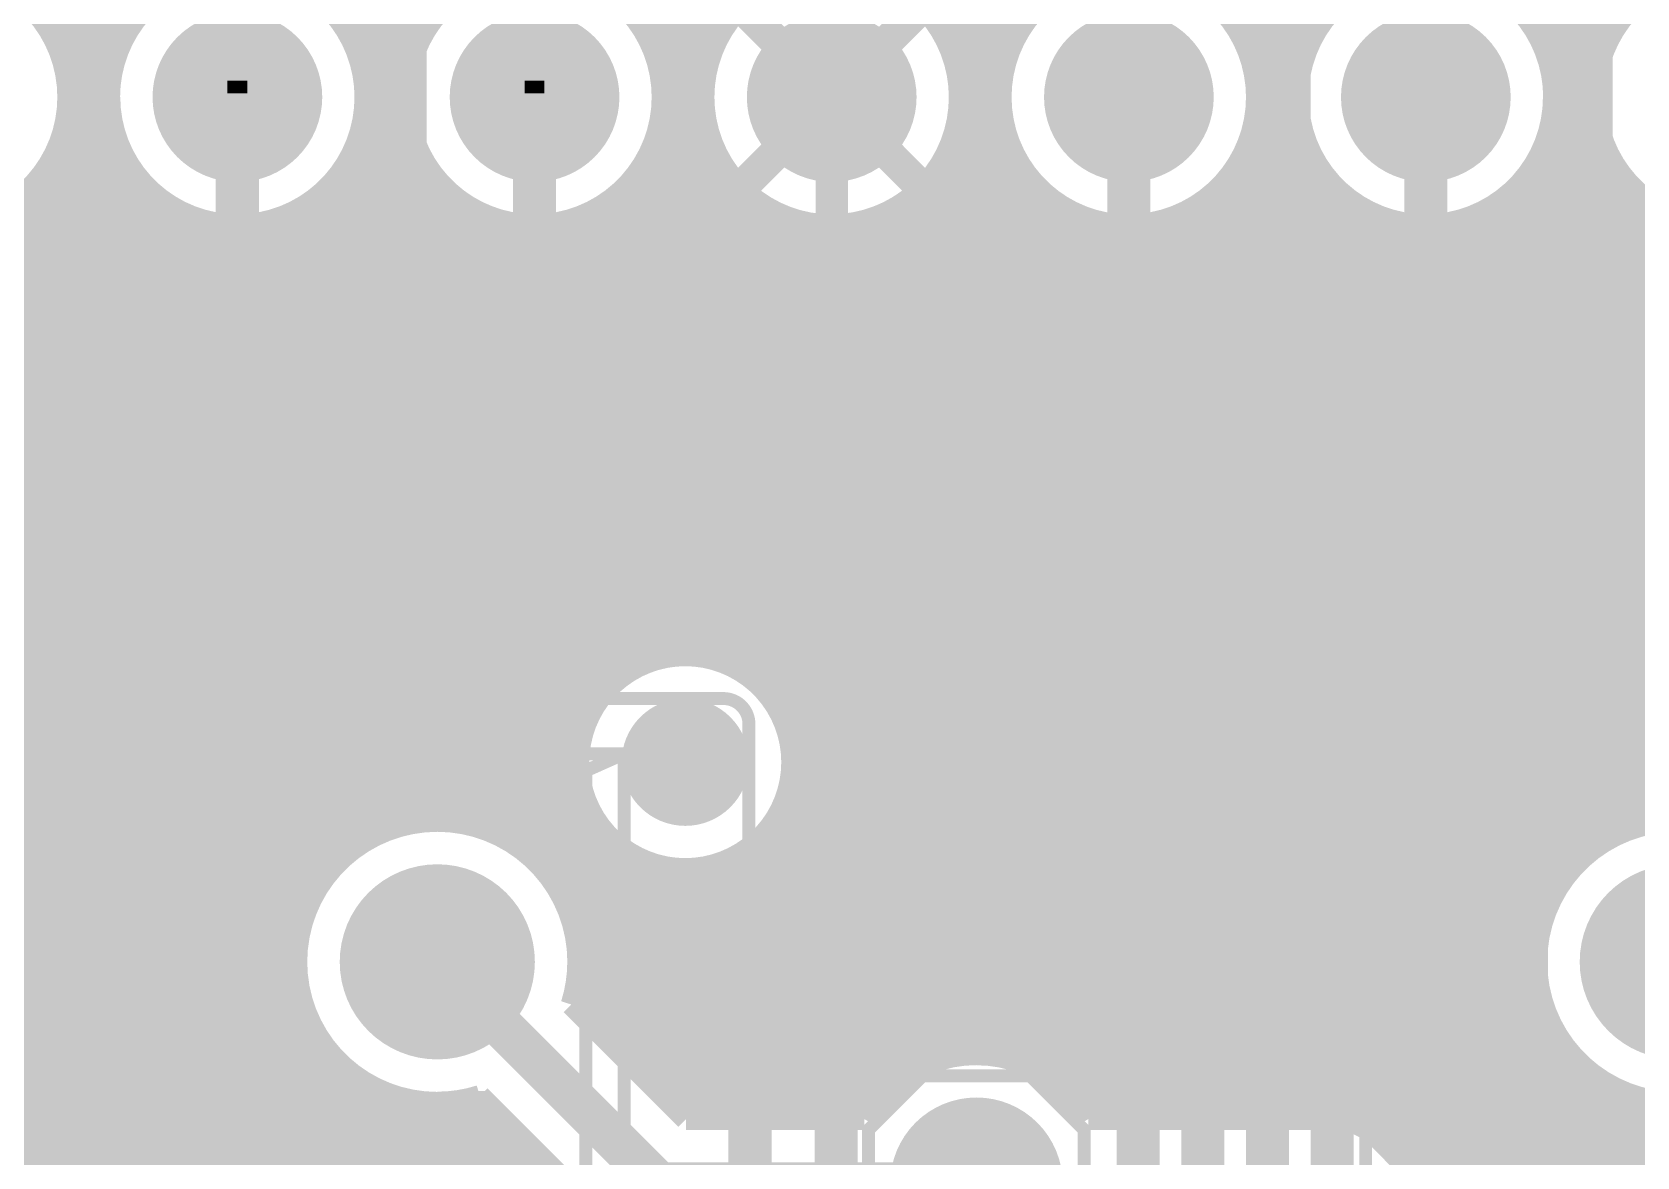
# Model space of a CAD drawing. Extents: x -5 to 100, y -56 to 115.
# Drawn here: x 9.83 to 28.73, y 89.22 to 102.46 of the extents above; entities that cross this region are included whole.
import ezdxf

# ---------------------------------------------------------------- set-up
doc = ezdxf.new("R2010")
doc.units = 0
doc.header["$MEASUREMENT"] = 0
doc.layers.get('0').update_dxf_attribs({"linetype": 'CONTINUOUS'})
for name, color, linetype in [('22-314-0_BOT', 7, 'CONTINUOUS'), ('22-314-0_DRD', 7, 'CONTINUOUS'), ('22-314-0_DRL', 2, 'CONTINUOUS'), ('22-314-0_SMB', 4, 'CONTINUOUS'), ('22-314-0_SMT', 3, 'CONTINUOUS'), ('22-314-0_SST', 5, 'CONTINUOUS'), ('22-314-0_TOP', 10, 'CONTINUOUS'), ('THRUHOLE_NPT', 9, 'CONTINUOUS'), ('THRUHOLE_TAP', 12, 'CONTINUOUS')]:
    doc.layers.add(name, color=color, linetype=linetype)

# ---------------------------------------------------------------- blocks, each defined once
blk = doc.blocks.new('ROUND_1')
at = {"const_width": 0.99949}
blk.add_lwpolyline([(-0.499744, 0, 1), (0.499744, 0, 1)], format="xyb", close=True, dxfattribs=at)
blk = doc.blocks.new('ROUND_3')
at = {"const_width": 1.14935}
blk.add_lwpolyline([(-0.574674, 0, 1), (0.574674, 0, 1)], format="xyb", close=True, dxfattribs=at)
blk = doc.blocks.new('ROUND_4')
at = {"const_width": 0.7493}
blk.add_lwpolyline([(-0.37465, 0, 1), (0.37465, 0, 1)], format="xyb", close=True, dxfattribs=at)
blk = doc.blocks.new('ROUND_6')
at = {"const_width": 1.016}
blk.add_lwpolyline([(-0.508, 0, 1), (0.508, 0, 1)], format="xyb", close=True, dxfattribs=at)
blk = doc.blocks.new('ROUND_5')
at = {"const_width": 0.75057}
blk.add_lwpolyline([(-0.375284, 0, 1), (0.375284, 0, 1)], format="xyb", close=True, dxfattribs=at)
blk = doc.blocks.new('ROUND_17')
at = {"const_width": 0.54991}
blk.add_lwpolyline([(-0.274954, 0, 1), (0.274954, 0, 1)], format="xyb", close=True, dxfattribs=at)
blk = doc.blocks.new('ROUND_18')
at = {"const_width": 0.65024}
blk.add_lwpolyline([(-0.32512, 0, 1), (0.32512, 0, 1)], format="xyb", close=True, dxfattribs=at)

msp = doc.modelspace()

# ---------------------------------------------------------------- linework, layer by layer
at = {"layer": '22-314-0_BOT'}
for points, const_width in [([(13.2588, 35.4838), (13.02766, 35.4838), (10.414, 38.1), (10.414, 104.46258), (12.25042, 106.299)], 0.508), ([(43.66514, 17.85366), (38.227, 17.85366), (22.098, 34.036), (22.098, 36.322), (17.78, 40.64), (17.78, 64.516), (20.066, 66.802), (20.066, 81.788), (18.288, 83.566), (18.288, 90.932), (14.224, 94.996), (14.224, 104.77246), (15.75054, 106.299)], 0.508), ([(43.66514, 11.3538), (46.38294, 8.636), (50.8, 8.636), (52.578, 10.414), (52.578, 11.43), (48.006, 16.002), (48.006, 19.05), (45.466, 21.59), (37.592, 21.59), (32.766, 26.416), (32.766, 42.926), (22.86, 52.832), (22.86, 94.488), (17.59712, 99.74834), (17.59712, 104.648), (19.25066, 106.299)], 0.508), ([(28.194, 49.276), (23.622, 53.848), (23.622, 97.79), (21.082, 100.33), (21.082, 104.63022), (22.75078, 106.299)], 0.508), ([(22.75078, 106.299), (21.082, 104.63022), (21.082, 100.33), (23.622, 97.79), (23.622, 53.848), (28.194, 49.276)], 0.508), ([(26.24836, 106.299), (24.638, 104.68864), (24.638, 99.822), (25.146, 99.314), (25.146, 56.134), (30.48, 50.8), (30.48, 46.736), (34.036, 43.18), (34.036, 39.37), (35.814, 37.592), (53.594, 37.592), (58.166, 33.02), (65.024, 33.02), (67.38366, 35.37966), (67.38366, 35.4838)], 0.508), ([(29.74848, 106.299), (28.194, 104.74452), (28.194, 100.33), (27.432, 99.568), (27.432, 55.372), (39.624, 43.18), (39.624, 40.64), (41.148, 39.116), (57.25414, 39.116), (60.8838, 35.4838)], 0.508), ([(19.25066, 103.14432), (19.25066, 101.69906)], 0.381), ([(56.66486, 11.3538), (56.66486, 9.16686), (54.61, 7.112), (41.402, 7.112), (33.782, 14.732), (33.782, 19.05), (28.702, 24.13), (13.208, 24.13), (9.652, 27.686), (9.652, 98.806), (8.7503, 99.7077), (8.7503, 101.69906)], 0.508), ([(12.25042, 101.69906), (12.25042, 99.88042), (11.176, 98.806), (11.176, 41.402), (17.018, 35.4838), (19.75866, 35.4838)], 0.508), ([(50.165, 11.3538), (50.165, 11.557), (46.482, 15.24), (46.482, 19.05), (44.958, 20.574), (37.084, 20.574), (23.114, 34.544), (23.114, 41.656), (18.796, 45.974), (18.796, 64.262), (20.828, 66.294), (20.828, 82.296), (19.304, 83.82), (19.304, 96.266), (15.75054, 99.81946), (15.75054, 101.69906)], 0.508), ([(19.25066, 100.25634), (19.25066, 101.69906)], 0.381), ([(22.75078, 101.69906), (22.75078, 100.18522), (24.384, 98.552), (24.384, 54.864), (28.448, 50.8)], 0.508), ([(26.24836, 70.5231), (26.24836, 101.69906)], 0.508), ([(20.32, 100.63734), (20.32, 100.33)], 0.254), ([(18.35912, 100.4824), (18.35912, 100.0633)], 0.254), ([(18.3642, 100.47986), (18.3642, 100.06076)], 0.254), ([(20.193, 100.52304), (20.193, 98.23196)], 0.254), ([(20.32, 100.6094), (20.28952, 100.6094)], 0.254), ([(18.52168, 100.3808), (18.35912, 100.3808)], 0.254), ([(18.5928, 100.3427), (18.5928, 99.83216)], 0.254), ([(18.8214, 100.2538), (18.8214, 99.60356)], 0.254), ([(19.7358, 100.27412), (19.7358, 98.68916)], 0.254), ([(19.9644, 100.37318), (19.9644, 98.46056)], 0.254), ([(20.32, 100.3808), (19.9771, 100.3808)], 0.254), ([(20.34032, 100.1522), (18.35912, 100.1522)], 0.254), ([(18.35912, 100.0633), (22.86, 95.56496)], 0.254), ([(19.05, 100.20554), (19.05, 99.37496)], 0.254), ([(19.2786, 100.19284), (19.2786, 99.14636)], 0.254), ([(19.5072, 100.2157), (19.5072, 98.91776)], 0.254), ([(20.43684, 99.9236), (18.50136, 99.9236)], 0.254), ([(20.4216, 99.949), (20.4216, 98.00336)], 0.254), ([(20.64004, 99.695), (18.72996, 99.695)], 0.254), ([(20.54606, 99.78644), (22.86, 97.47504)], 0.254), ([(20.6502, 99.68484), (20.6502, 97.77476)], 0.254), ([(20.86864, 99.4664), (18.95856, 99.4664)], 0.254), ([(20.8788, 99.45624), (20.8788, 97.54616)], 0.254), ([(21.09724, 99.2378), (19.18716, 99.2378)], 0.254), ([(21.1074, 99.22764), (21.1074, 97.31756)], 0.254), ([(21.32584, 99.0092), (19.41576, 99.0092)], 0.254), ([(21.336, 98.99904), (21.336, 97.08896)], 0.254), ([(21.55444, 98.7806), (19.64436, 98.7806)], 0.254), ([(21.5646, 98.77044), (21.5646, 96.86036)], 0.254), ([(21.78304, 98.552), (19.87296, 98.552)], 0.254), ([(21.7932, 98.54184), (21.7932, 96.63176)], 0.254), ([(22.01164, 98.3234), (20.10156, 98.3234)], 0.254), ([(22.0218, 98.31324), (22.0218, 96.40316)], 0.254), ([(22.24024, 98.0948), (20.33016, 98.0948)], 0.254), ([(22.2504, 98.08464), (22.2504, 96.17456)], 0.254), ([(22.46884, 97.8662), (20.55876, 97.8662)], 0.254), ([(22.479, 97.85604), (22.479, 95.94596)], 0.254), ([(22.69744, 97.6376), (20.78736, 97.6376)], 0.254), ([(22.7076, 97.62744), (22.7076, 95.71736)], 0.254), ([(22.86, 97.409), (21.01596, 97.409)], 0.254), ([(22.86, 97.47504), (22.86, 95.56496)], 0.254), ([(22.86, 97.47504), (22.86, 95.56496)], 0.254), ([(22.86, 97.1804), (21.24456, 97.1804)], 0.254), ([(22.86, 96.9518), (21.47316, 96.9518)], 0.254), ([(22.86, 96.7232), (21.70176, 96.7232)], 0.254), ([(22.86, 96.4946), (21.93036, 96.4946)], 0.254), ([(22.86, 96.266), (22.15896, 96.266)], 0.254), ([(22.86, 96.0374), (22.38756, 96.0374)], 0.254), ([(22.86, 95.8088), (22.61616, 95.8088)], 0.254)]:
    msp.add_lwpolyline(points, dxfattribs=dict(at, const_width=const_width))
at = {"layer": '22-314-0_BOT', "const_width": 0.254}
for points in [[(19.25066, 100.19284, 0.1998418), (20.31952, 100.63782)], [(18.35912, 100.4824, 0.1594272), (19.25066, 100.19072)], [(20.32, 100.33, 0.1989124), (20.54318, 99.79118)], [(20.32, 100.33, 0.1989124), (20.54318, 99.79118)]]:
    msp.add_lwpolyline(points, format="xyb", dxfattribs=at)
at = {"layer": '22-314-0_DRD', "const_width": 0.254}
for points in [[(12.25042, 102.33406), (11.61542, 101.69906)], [(12.88542, 101.69906), (12.25042, 102.33406)], [(15.75054, 102.33406), (15.11554, 101.69906)], [(16.38554, 101.69906), (15.75054, 102.33406)], [(19.25066, 102.33406), (18.61566, 101.69906)], [(19.88566, 101.69906), (19.25066, 102.33406)], [(22.75078, 102.33406), (22.11578, 101.69906)], [(23.38578, 101.69906), (22.75078, 102.33406)], [(26.24836, 102.33406), (25.61336, 101.69906)], [(26.88336, 101.69906), (26.24836, 102.33406)], [(11.61542, 101.69906), (12.25042, 101.06406)], [(12.25042, 101.06406), (12.88542, 101.69906)], [(15.11554, 101.69906), (15.75054, 101.06406)], [(15.75054, 101.06406), (16.38554, 101.69906)], [(18.61566, 101.69906), (19.25066, 101.06406)], [(19.25066, 101.06406), (19.88566, 101.69906)], [(22.11578, 101.69906), (22.75078, 101.06406)], [(22.75078, 101.06406), (23.38578, 101.69906)], [(25.61336, 101.69906), (26.24836, 101.06406)], [(26.24836, 101.06406), (26.88336, 101.69906)], [(17.526, 94.5007), (17.526, 93.2307)], [(18.161, 93.8657), (16.891, 93.8657)], [(13.97, 92.14866), (13.97, 90.87866)], [(15.24, 92.14866), (13.97, 92.14866)], [(15.24, 92.14866), (13.97, 90.87866)], [(15.24, 90.87866), (13.97, 92.14866)], [(15.24, 90.87866), (15.24, 92.14866)], [(28.575, 92.14866), (28.575, 90.87866)], [(29.845, 92.14866), (28.575, 92.14866)], [(29.845, 92.14866), (28.575, 90.87866)], [(29.845, 90.87866), (28.575, 92.14866)], [(13.97, 90.87866), (15.24, 90.87866)], [(28.575, 90.87866), (29.845, 90.87866)], [(20.955, 89.535), (20.32, 88.9)], [(21.59, 88.9), (20.955, 89.535)]]:
    msp.add_lwpolyline(points, dxfattribs=at)
at = {"layer": '22-314-0_SST'}
for points, const_width in [([(10.34034, 100.10902), (10.34034, 103.2891), (7.16026, 103.2891), (7.16026, 100.10902), (10.34034, 100.10902)], 0.1524), ([(10.66038, 103.2891), (10.66038, 100.10902), (13.84046, 100.10902), (13.84046, 103.2891), (10.66038, 103.2891)], 0.1524), ([(14.1605, 103.2891), (14.1605, 100.10902), (17.34058, 100.10902), (17.34058, 103.2891), (14.1605, 103.2891)], 0.1524), ([(17.66062, 103.2891), (17.66062, 100.10902), (20.8407, 100.10902), (20.8407, 103.2891), (17.66062, 103.2891)], 0.1524), ([(21.16074, 103.2891), (21.16074, 100.10902), (24.33828, 100.10902), (24.33828, 103.2891), (21.16074, 103.2891)], 0.1524), ([(24.65832, 103.2891), (24.65832, 100.10902), (27.8384, 100.10902), (27.8384, 103.2891), (24.65832, 103.2891)], 0.1524), ([(28.15844, 103.2891), (28.15844, 100.10902), (31.33852, 100.10902), (31.33852, 103.2891), (28.15844, 103.2891)], 0.1524), ([(11.93292, 102.01656), (12.13358, 101.81844), (12.13358, 101.58222), (11.93292, 101.38156), (11.93292, 102.01656), (12.56792, 102.01656), (12.36726, 101.81844), (12.36726, 101.58222), (12.13358, 101.58222)], 0.1524), ([(12.36726, 101.58222), (12.56792, 101.38156), (12.56792, 102.01656)], 0.1524), ([(15.43304, 102.01656), (15.6337, 101.81844), (15.6337, 101.58222), (15.43304, 101.38156), (15.43304, 102.01656), (16.06804, 102.01656), (15.86738, 101.81844), (15.86738, 101.58222), (15.6337, 101.58222)], 0.1524), ([(15.86738, 101.58222), (16.06804, 101.38156), (16.06804, 102.01656)], 0.1524), ([(18.93316, 102.01656), (19.13128, 101.81844), (19.13128, 101.58222), (18.93316, 101.38156), (18.93316, 102.01656), (19.56816, 102.01656), (19.3675, 101.81844), (19.3675, 101.58222), (19.13128, 101.58222)], 0.1524), ([(19.3675, 101.58222), (19.56816, 101.38156), (19.56816, 102.01656)], 0.1524), ([(22.6314, 101.58222), (22.86762, 101.58222), (22.86762, 101.81844), (22.6314, 101.81844), (22.43328, 102.01656), (22.43328, 101.38156), (22.6314, 101.58222), (22.6314, 101.81844)], 0.1524), ([(23.06828, 102.01656), (22.43328, 102.01656)], 0.1524), ([(22.86762, 101.81844), (23.06828, 102.01656), (23.06828, 101.38156), (22.86762, 101.58222)], 0.1524), ([(26.13152, 101.58222), (26.36774, 101.58222), (26.36774, 101.81844), (26.13152, 101.81844), (25.9334, 102.01656), (25.9334, 101.38156), (26.13152, 101.58222), (26.13152, 101.81844)], 0.1524), ([(26.5684, 102.01656), (25.9334, 102.01656)], 0.1524), ([(26.36774, 101.81844), (26.5684, 102.01656), (26.5684, 101.38156), (26.36774, 101.58222)], 0.1524), ([(12.13358, 101.81844), (12.36726, 101.81844)], 0.1524), ([(15.6337, 101.81844), (15.86738, 101.81844)], 0.1524), ([(19.13128, 101.81844), (19.3675, 101.81844)], 0.1524), ([(12.56792, 101.38156), (11.93292, 101.38156)], 0.1524), ([(16.06804, 101.38156), (15.43304, 101.38156)], 0.1524), ([(19.56816, 101.38156), (18.93316, 101.38156)], 0.1524), ([(23.06828, 101.38156), (22.43328, 101.38156)], 0.1524), ([(26.5684, 101.38156), (25.9334, 101.38156)], 0.1524), ([(3.1496, 98.7298), (31.84906, 98.7298)], 0.1524), ([(38.862, 76.073), (53.34, 76.073), (53.34, 97.155), (7.239, 97.155), (7.239, 50.673), (38.862, 50.673), (38.862, 76.073)], 0.381), ([(14.40942, 95.758), (14.40942, 95.58782), (14.47038, 95.42018), (14.7066, 95.42018), (14.76502, 95.58782), (14.76502, 96.43618)], 0.1524), ([(14.82598, 96.43618), (14.58722, 96.43618)], 0.1524), ([(15.60322, 95.92818), (15.66418, 96.09582), (15.66418, 96.266), (15.60322, 96.43618), (15.24762, 96.43618), (15.1892, 96.266), (15.1892, 96.09582), (15.24762, 95.92818), (15.60322, 95.92818), (15.66418, 95.758), (15.66418, 95.58782), (15.60322, 95.42018), (15.24762, 95.42018), (15.1892, 95.58782), (15.1892, 95.758), (15.24762, 95.92818)], 0.1524), ([(17.97558, 94.615), (11.23442, 94.615)], 0.1524), ([(32.58058, 94.615), (25.83942, 94.615)], 0.1524), ([(10.9347, 94.31528), (10.9347, 81.915), (12.45362, 81.915), (16.75384, 81.915), (16.75384, 79.61376), (12.45362, 79.61376), (11.23442, 79.61376)], 0.1524), ([(18.2753, 79.91602), (18.2753, 81.915), (18.2753, 94.31528)], 0.1524), ([(25.5397, 94.31528), (25.5397, 81.915), (27.05862, 81.915), (31.35884, 81.915), (31.35884, 79.61376), (27.05862, 79.61376), (25.83942, 79.61376)], 0.1524), ([(12.40536, 93.96476), (16.80464, 93.96476), (16.35506, 93.7641), (12.85494, 93.7641), (12.40536, 93.96476), (12.40536, 90.96502), (12.1539, 90.96502), (12.1539, 88.3158), (16.80464, 88.3158), (16.35506, 88.51392), (12.1539, 88.51392)], 0.1524), ([(16.80464, 88.3158), (16.80464, 93.96476)], 0.1524), ([(27.01036, 93.96476), (31.40964, 93.96476), (30.96006, 93.7641), (27.45994, 93.7641), (27.01036, 93.96476), (27.01036, 90.96502), (26.7589, 90.96502), (26.7589, 88.3158), (31.40964, 88.3158), (30.96006, 88.51392), (26.7589, 88.51392)], 0.1524), ([(12.85494, 93.7641), (12.85494, 90.51544), (12.1539, 90.51544)], 0.1524), ([(16.35506, 93.7641), (16.35506, 88.51392)], 0.1524), ([(27.45994, 93.7641), (27.45994, 90.51544), (26.7589, 90.51544)], 0.1524), ([(20.93722, 93.0021), (20.93722, 93.4085), (21.10486, 93.47708), (21.27504, 93.47708), (21.44522, 93.4085), (21.44522, 93.0021), (21.27504, 92.93352), (21.10486, 92.93352), (20.42922, 93.2053)], 0.2032), ([(20.93722, 91.91752), (20.93722, 92.32392), (20.76704, 92.46108), (20.59686, 92.46108), (20.42922, 92.32392), (20.42922, 91.91752), (21.44522, 91.91752)], 0.2032), ([(20.42922, 91.44508), (20.42922, 91.1733)], 0.2032), ([(21.10486, 90.9701), (21.27504, 90.9701), (21.44522, 91.03868), (21.44522, 91.30792), (21.27504, 91.3765), (20.42922, 91.3765)], 0.2032), ([(12.85494, 90.51544), (12.40536, 90.96502)], 0.1524), ([(27.45994, 90.51544), (27.01036, 90.96502)], 0.1524), ([(20.32, 87.63), (19.685, 88.265), (19.685, 89.535), (20.32, 90.17), (21.59, 90.17), (22.225, 89.535), (22.225, 88.265), (21.59, 87.63), (20.32, 87.63)], 0.1524)]:
    msp.add_lwpolyline(points, dxfattribs=dict(at, const_width=const_width))
at = {"layer": '22-314-0_SST', "const_width": 0.1524}
for points in [[(11.23442, 94.615, 0.4142136), (10.9347, 94.31528)], [(18.2753, 94.31528, 0.4142136), (17.97558, 94.615)], [(25.83942, 94.615, 0.4142136), (25.5397, 94.31528)]]:
    msp.add_lwpolyline(points, format="xyb", dxfattribs=at)
at = {"layer": '22-314-0_TOP'}
for points, const_width in [([(10.3632, 113.665), (10.3632, 42.74566)], 0.254), ([(10.5918, 113.665), (10.5918, 42.74566)], 0.254), ([(13.7922, 113.665), (13.7922, 92.95892)], 0.254), ([(14.0208, 113.665), (14.0208, 93.0656)], 0.254), ([(17.4498, 113.665), (17.4498, 95.12046)], 0.254), ([(17.6784, 113.665), (17.6784, 95.11284)], 0.254), ([(20.8788, 113.665), (20.8788, 90.42146)], 0.254), ([(21.1074, 113.665), (21.1074, 90.41638)], 0.254), ([(24.3078, 113.665), (24.3078, 89.662)], 0.254), ([(24.5364, 113.665), (24.5364, 89.662)], 0.254), ([(27.9654, 113.665), (27.9654, 92.6084)], 0.254), ([(28.194, 113.665), (28.194, 92.8243)], 0.254), ([(14.2494, 106.16438), (14.2494, 101.83368)], 0.254), ([(17.2212, 105.9688), (17.2212, 102.02926)], 0.254), ([(24.765, 106.03738), (24.765, 101.96068)], 0.254), ([(27.7368, 106.0577), (27.7368, 101.94036)], 0.254), ([(10.8204, 105.82402), (10.8204, 102.17404)], 0.254), ([(20.6502, 105.74274), (20.6502, 102.25532)], 0.254), ([(21.336, 105.77576), (21.336, 102.2223)], 0.254), ([(10.1346, 105.7021), (10.1346, 102.29596)], 0.254), ([(13.5636, 105.55986), (13.5636, 102.4382)], 0.254), ([(17.907, 105.6132), (17.907, 102.38486)], 0.254), ([(24.0792, 105.5878), (24.0792, 102.41026)], 0.254), ([(28.4226, 105.58272), (28.4226, 102.41534)], 0.254), ([(14.478, 105.49128), (14.478, 102.50678)], 0.254), ([(16.9926, 105.44556), (16.9926, 102.5525)], 0.254), ([(24.9936, 105.46588), (24.9936, 102.53218)], 0.254), ([(27.5082, 105.47096), (27.5082, 102.5271)], 0.254), ([(18.22958, 102.72014), (19.25066, 101.69906)], 0.381), ([(20.2692, 102.72014), (19.25066, 101.69906)], 0.381), ([(10.93724, 102.4382), (10.06348, 102.4382)], 0.254), ([(14.43736, 102.4382), (13.5636, 102.4382)], 0.254), ([(17.93494, 102.4382), (17.06372, 102.4382)], 0.254), ([(21.43506, 102.4382), (20.56384, 102.4382)], 0.254), ([(24.93518, 102.4382), (24.06396, 102.4382)], 0.254), ([(28.4353, 102.4382), (27.56154, 102.4382)], 0.254), ([(10.83056, 102.2096), (10.16762, 102.2096)], 0.254), ([(14.33068, 102.2096), (13.66774, 102.2096)], 0.254), ([(17.8308, 102.2096), (17.16786, 102.2096)], 0.254), ([(21.33092, 102.2096), (20.66798, 102.2096)], 0.254), ([(24.83104, 102.2096), (24.1681, 102.2096)], 0.254), ([(28.33116, 102.2096), (27.66822, 102.2096)], 0.254), ([(10.7696, 101.981), (10.23112, 101.981)], 0.254), ([(14.26972, 101.981), (13.73124, 101.981)], 0.254), ([(17.76984, 101.981), (17.23136, 101.981)], 0.254), ([(21.26996, 101.981), (20.72894, 101.981)], 0.254), ([(24.76754, 101.981), (24.22906, 101.981)], 0.254), ([(28.26766, 101.981), (27.72918, 101.981)], 0.254), ([(18.22958, 100.67798), (19.25066, 101.69906)], 0.381), ([(20.2692, 100.67798), (19.25066, 101.69906)], 0.381), ([(10.7442, 101.7524), (10.25652, 101.7524)], 0.254), ([(14.24432, 101.7524), (13.75664, 101.7524)], 0.254), ([(14.2494, 101.56698), (14.2494, 93.13418)], 0.254), ([(17.74444, 101.7524), (17.25676, 101.7524)], 0.254), ([(21.24456, 101.7524), (20.75434, 101.7524)], 0.254), ([(24.74214, 101.7524), (24.25446, 101.7524)], 0.254), ([(28.24226, 101.7524), (27.75458, 101.7524)], 0.254), ([(10.75436, 101.5238), (10.24636, 101.5238)], 0.254), ([(14.25448, 101.5238), (13.74648, 101.5238)], 0.254), ([(17.75206, 101.5238), (17.2466, 101.5238)], 0.254), ([(21.25218, 101.5238), (20.74672, 101.5238)], 0.254), ([(24.7523, 101.5238), (24.24684, 101.5238)], 0.254), ([(24.765, 101.43744), (24.765, 89.662)], 0.254), ([(27.7368, 101.45776), (27.7368, 92.27312)], 0.254), ([(28.25242, 101.5238), (27.74442, 101.5238)], 0.254), ([(10.79754, 101.2952), (10.20064, 101.2952)], 0.254), ([(10.8204, 101.22408), (10.8204, 42.74566)], 0.254), ([(14.29766, 101.2952), (13.70076, 101.2952)], 0.254), ([(17.79778, 101.2952), (17.20088, 101.2952)], 0.254), ([(17.2212, 101.3714), (17.2212, 95.0849)], 0.254), ([(21.2979, 101.2952), (20.701, 101.2952)], 0.254), ([(24.79802, 101.2952), (24.20112, 101.2952)], 0.254), ([(28.29814, 101.2952), (27.70124, 101.2952)], 0.254), ([(10.88136, 101.0666), (10.11682, 101.0666)], 0.254), ([(10.1346, 101.1047), (10.1346, 42.74566)], 0.254), ([(14.38148, 101.0666), (13.61694, 101.0666)], 0.254), ([(17.8816, 101.0666), (17.11706, 101.0666)], 0.254), ([(17.907, 101.0158), (17.907, 95.06204)], 0.254), ([(21.38172, 101.0666), (20.61718, 101.0666)], 0.254), ([(20.6502, 101.1428), (20.6502, 90.39352)], 0.254), ([(21.336, 101.17836), (21.336, 90.37574)], 0.254), ([(24.88184, 101.0666), (24.1173, 101.0666)], 0.254), ([(28.38196, 101.0666), (27.61742, 101.0666)], 0.254), ([(11.01344, 100.838), (9.98728, 100.838)], 0.254), ([(14.51356, 100.838), (13.4874, 100.838)], 0.254), ([(13.5636, 100.95992), (13.5636, 92.80398)], 0.254), ([(14.478, 100.89134), (14.478, 93.1672)], 0.254), ([(18.01368, 100.838), (16.98752, 100.838)], 0.254), ([(16.9926, 100.84562), (16.9926, 95.00362)], 0.254), ([(21.5138, 100.838), (20.4851, 100.838)], 0.254), ([(25.01138, 100.838), (23.98522, 100.838)], 0.254), ([(24.0792, 100.9904), (24.0792, 89.662)], 0.254), ([(24.9936, 100.86594), (24.9936, 89.662)], 0.254), ([(28.5115, 100.838), (27.48534, 100.838)], 0.254), ([(27.5082, 100.87102), (27.5082, 87.61476)], 0.254), ([(28.4226, 100.98532), (28.4226, 92.97416)], 0.254), ([(9.906, 100.73132), (9.906, 42.74566)], 0.254), ([(11.049, 100.78974), (11.049, 42.74566)], 0.254), ([(13.335, 100.65258), (13.335, 92.58046)], 0.254), ([(18.1356, 100.6856), (18.1356, 94.96298)], 0.254), ([(20.4216, 100.75164), (20.4216, 90.32748)], 0.254), ([(21.5646, 100.76942), (21.5646, 90.297)], 0.254), ([(23.8506, 100.67036), (23.8506, 89.662)], 0.254), ([(28.6512, 100.66782), (28.6512, 93.07576)], 0.254), ([(11.20902, 100.6094), (9.78916, 100.6094)], 0.254), ([(11.2776, 100.54844), (11.2776, 42.74566)], 0.254), ([(13.1064, 100.45954), (13.1064, 92.22232)], 0.254), ([(14.70914, 100.6094), (13.28928, 100.6094)], 0.254), ([(14.7066, 100.61194), (14.7066, 93.16974)], 0.254), ([(16.764, 100.584), (16.764, 94.86392)], 0.254), ([(18.20926, 100.6094), (16.7894, 100.6094)], 0.254), ([(18.3642, 100.47986), (18.3642, 94.80042)], 0.254), ([(20.193, 100.52304), (20.193, 90.21826)], 0.254), ([(21.70938, 100.6094), (20.28952, 100.6094)], 0.254), ([(21.7932, 100.53574), (21.7932, 90.17254)], 0.254), ([(23.622, 100.4697), (23.622, 89.662)], 0.254), ([(25.2095, 100.6094), (23.78964, 100.6094)], 0.254), ([(25.2222, 100.5967), (25.2222, 89.65692)], 0.254), ([(27.2796, 100.59924), (27.2796, 87.84336)], 0.254), ([(28.70962, 100.6094), (27.28976, 100.6094)], 0.254), ([(11.52144, 100.3808), (9.47928, 100.3808)], 0.254), ([(11.5062, 100.38842), (11.5062, 42.74566)], 0.254), ([(11.7348, 100.28428), (11.7348, 42.74566)], 0.254), ([(12.6492, 100.24618), (12.6492, 43.52544)], 0.254), ([(12.8778, 100.33), (12.8778, 43.59656)], 0.254), ([(15.02156, 100.3808), (12.9794, 100.3808)], 0.254), ([(14.9352, 100.4316), (14.9352, 93.13926)], 0.254), ([(15.1638, 100.31222), (15.1638, 93.07576)], 0.254), ([(16.3068, 100.29952), (16.3068, 94.17558)], 0.254), ([(18.52168, 100.3808), (16.47952, 100.3808)], 0.254), ([(16.5354, 100.41382), (16.5354, 94.6404)], 0.254), ([(18.5928, 100.3427), (18.5928, 94.52864)], 0.254), ([(18.8214, 100.2538), (18.8214, 89.662)], 0.254), ([(19.7358, 100.27412), (19.7358, 89.8144)], 0.254), ([(19.9644, 100.37318), (19.9644, 90.05824)], 0.254), ([(22.0218, 100.3808), (19.9771, 100.3808)], 0.254), ([(22.0218, 100.3808), (22.0218, 89.98712)], 0.254), ([(22.2504, 100.27666), (22.2504, 89.70264)], 0.254), ([(23.1648, 100.25126), (23.1648, 89.662)], 0.254), ([(23.3934, 100.33762), (23.3934, 89.662)], 0.254), ([(25.51938, 100.3808), (23.47722, 100.3808)], 0.254), ([(25.4508, 100.42144), (25.4508, 89.5985)], 0.254), ([(25.6794, 100.3046), (25.6794, 89.44356)], 0.254), ([(26.8224, 100.3046), (26.8224, 88.30056)], 0.254), ([(29.0195, 100.3808), (26.97734, 100.3808)], 0.254), ([(27.051, 100.42398), (27.051, 88.07196)], 0.254), ([(56.68518, 100.1522), (8.1153, 100.1522)], 0.254), ([(11.9634, 100.22078), (11.9634, 43.01744)], 0.254), ([(12.192, 100.19284), (12.192, 43.25112)], 0.254), ([(12.4206, 100.203), (12.4206, 43.41368)], 0.254), ([(15.3924, 100.23602), (15.3924, 92.97416)], 0.254), ([(15.621, 100.19792), (15.621, 92.8243)], 0.254), ([(15.8496, 100.19538), (15.8496, 92.6084)], 0.254), ([(16.0782, 100.2284), (16.0782, 92.27312)], 0.254), ([(19.05, 100.20554), (19.05, 89.662)], 0.254), ([(19.2786, 100.19284), (19.2786, 89.662)], 0.254), ([(19.5072, 100.2157), (19.5072, 89.662)], 0.254), ([(22.479, 100.21824), (22.479, 89.662)], 0.254), ([(22.7076, 100.19284), (22.7076, 89.662)], 0.254), ([(22.9362, 100.203), (22.9362, 89.662)], 0.254), ([(25.908, 100.23094), (25.908, 89.21496)], 0.254), ([(26.1366, 100.19538), (26.1366, 88.98636)], 0.254), ([(26.3652, 100.19792), (26.3652, 88.75776)], 0.254), ([(26.5938, 100.23348), (26.5938, 88.52916)], 0.254), ([(56.57342, 99.9236), (8.22452, 99.9236)], 0.254), ([(56.51246, 99.695), (8.28802, 99.695)], 0.254), ([(56.49214, 99.4664), (8.3058, 99.4664)], 0.254), ([(56.51246, 99.2378), (8.28548, 99.2378)], 0.254), ([(56.57596, 99.0092), (8.22198, 99.0092)], 0.254), ([(56.69026, 98.7806), (8.11022, 98.7806)], 0.254), ([(56.86806, 98.552), (7.92988, 98.552)], 0.254), ([(57.17032, 98.3234), (7.62762, 98.3234)], 0.254), ([(50.9651, 98.0948), (-3.81, 98.0948)], 0.254), ([(50.74158, 97.8662), (-3.81, 97.8662)], 0.254), ([(50.61966, 97.6376), (-3.81, 97.6376)], 0.254), ([(50.56124, 97.409), (-3.81, 97.409)], 0.254), ([(37.67582, 97.1804), (-3.81, 97.1804)], 0.254), ([(37.36086, 96.9518), (-3.81, 96.9518)], 0.254), ([(37.20084, 96.7232), (-3.81, 96.7232)], 0.254), ([(37.11956, 96.4946), (-3.81, 96.4946)], 0.254), ([(37.09162, 96.266), (-3.81, 96.266)], 0.254), ([(37.11956, 96.0374), (-3.81, 96.0374)], 0.254), ([(37.20084, 95.8088), (-3.81, 95.8088)], 0.254), ([(37.36086, 95.5802), (-3.81, 95.5802)], 0.254), ([(37.67582, 95.3516), (-3.81, 95.3516)], 0.254), ([(73.47204, 95.123), (-3.81, 95.123)], 0.254), ([(16.8021, 94.8944), (0.94234, 94.8944)], 0.254), ([(31.4071, 94.8944), (18.24736, 94.8944)], 0.254), ([(16.55572, 94.6658), (1.61798, 94.6658)], 0.254), ([(31.16072, 94.6658), (18.49374, 94.6658)], 0.254), ([(16.40586, 94.4372), (2.05994, 94.4372)], 0.254), ([(31.01086, 94.4372), (18.6436, 94.4372)], 0.254), ([(16.31442, 94.2086), (2.4003, 94.2086)], 0.254), ([(30.91942, 94.2086), (18.73504, 94.2086)], 0.254), ([(16.27378, 93.98), (2.67716, 93.98)], 0.254), ([(30.87878, 93.98), (18.77568, 93.98)], 0.254), ([(16.27378, 93.7514), (2.91338, 93.7514)], 0.254), ([(30.87878, 93.7514), (18.77568, 93.7514)], 0.254), ([(16.31442, 93.5228), (3.11404, 93.5228)], 0.254), ([(16.3068, 93.55328), (16.3068, 90.88882)], 0.254), ([(30.91942, 93.5228), (18.73504, 93.5228)], 0.254), ([(16.40332, 93.2942), (3.28422, 93.2942)], 0.254), ([(31.00832, 93.2942), (18.64614, 93.2942)], 0.254), ([(14.01826, 93.0656), (3.43408, 93.0656)], 0.254), ([(16.55318, 93.0656), (15.1892, 93.0656)], 0.254), ([(16.5354, 93.08846), (16.5354, 90.66022)], 0.254), ([(28.62326, 93.0656), (18.49628, 93.0656)], 0.254), ([(18.5928, 93.20022), (18.5928, 89.662)], 0.254), ([(18.3642, 92.92844), (18.3642, 89.662)], 0.254), ([(13.60424, 92.837), (3.56108, 92.837)], 0.254), ([(16.79956, 92.837), (15.60322, 92.837)], 0.254), ([(16.764, 92.86494), (16.764, 90.43162)], 0.254), ([(16.9926, 92.72524), (16.9926, 90.20302)], 0.254), ([(18.1356, 92.76588), (18.1356, 89.662)], 0.254), ([(28.20924, 92.837), (18.2499, 92.837)], 0.254), ([(13.35786, 92.6084), (3.6703, 92.6084)], 0.254), ([(17.47774, 92.6084), (15.8496, 92.6084)], 0.254), ([(17.2212, 92.64396), (17.2212, 89.97442)], 0.254), ([(17.4498, 92.6084), (17.4498, 89.74582)], 0.254), ([(27.96286, 92.6084), (17.57172, 92.6084)], 0.254), ([(17.6784, 92.61602), (17.6784, 89.662)], 0.254), ([(17.907, 92.66682), (17.907, 89.662)], 0.254), ([(13.19022, 92.3798), (3.76174, 92.3798)], 0.254), ([(27.79522, 92.3798), (16.01978, 92.3798)], 0.254), ([(13.07338, 92.1512), (3.83794, 92.1512)], 0.254), ([(27.67838, 92.1512), (16.13408, 92.1512)], 0.254), ([(12.99718, 91.9226), (3.8989, 91.9226)], 0.254), ([(27.60218, 91.9226), (16.21028, 91.9226)], 0.254), ([(12.95654, 91.694), (3.94716, 91.694)], 0.254), ([(14.605, 91.51366), (17.21866, 88.9), (20.955, 88.9)], 0.508), ([(27.56154, 91.694), (16.25346, 91.694)], 0.254), ([(12.94638, 91.4654), (3.98018, 91.4654)], 0.254), ([(27.55138, 91.4654), (16.26108, 91.4654)], 0.254), ([(12.96924, 91.2368), (4.0005, 91.2368)], 0.254), ([(27.57424, 91.2368), (16.23822, 91.2368)], 0.254), ([(13.02512, 91.0082), (4.00558, 91.0082)], 0.254), ([(16.18488, 91.01074), (17.53362, 89.662)], 0.254), ([(27.63012, 91.0082), (16.18742, 91.0082)], 0.254), ([(13.1064, 90.805), (13.1064, 85.72246)], 0.254), ([(13.1191, 90.7796), (4.0005, 90.7796)], 0.254), ([(27.7241, 90.7796), (16.41602, 90.7796)], 0.254), ([(27.7368, 90.7542), (27.7368, 87.38616)], 0.254), ([(13.25626, 90.551), (3.98272, 90.551)], 0.254), ([(13.335, 90.4494), (13.335, 86.0806)], 0.254), ([(27.86126, 90.551), (16.64462, 90.551)], 0.254), ([(27.9654, 90.41892), (27.9654, 87.15756)], 0.254), ([(13.45184, 90.3224), (3.9497, 90.3224)], 0.254), ([(20.40636, 90.3224), (16.87322, 90.3224)], 0.254), ([(28.05684, 90.3224), (21.5011, 90.3224)], 0.254), ([(13.75156, 90.0938), (3.90398, 90.0938)], 0.254), ([(13.5636, 90.22334), (13.5636, 86.30412)], 0.254), ([(13.7922, 90.0684), (13.7922, 86.45906)], 0.254), ([(20.00758, 90.0938), (17.10182, 90.0938)], 0.254), ([(28.35656, 90.0938), (21.90242, 90.0938)], 0.254), ([(28.194, 90.20302), (28.194, 86.92896)], 0.254), ([(28.4226, 90.0557), (28.4226, 86.70036)], 0.254), ([(14.43736, 89.8652), (3.84302, 89.8652)], 0.254), ([(14.0208, 89.96172), (14.0208, 86.56574)], 0.254), ([(14.2494, 89.89568), (14.2494, 86.63432)], 0.254), ([(14.478, 89.86012), (14.478, 86.66734)], 0.254), ([(14.7066, 89.86012), (14.7066, 86.66988)], 0.254), ([(15.1765, 89.8652), (14.77264, 89.8652)], 0.254), ([(14.9352, 89.8906), (14.9352, 86.6394)], 0.254), ([(15.10792, 89.93378), (16.68018, 88.36152)], 0.254), ([(15.1638, 89.8779), (15.1638, 86.64956)], 0.254), ([(19.77644, 89.8652), (17.33042, 89.8652)], 0.254), ([(29.04236, 89.8652), (22.13356, 89.8652)], 0.254), ([(28.6512, 89.9541), (28.6512, 86.5759)], 0.254), ([(19.6342, 89.662), (17.53362, 89.662)], 0.254), ([(25.146, 89.662), (22.27326, 89.662)], 0.254), ([(15.4051, 89.6366), (3.76682, 89.6366)], 0.254), ([(15.3924, 89.6493), (15.3924, 86.8045)], 0.254), ([(30.0101, 89.6366), (25.34158, 89.6366)], 0.254), ([(15.6337, 89.408), (3.67792, 89.408)], 0.254), ([(15.621, 89.4207), (15.621, 86.86292)], 0.254), ([(25.68448, 89.43848), (28.575, 86.54542)], 0.254), ([(30.2387, 89.408), (25.71496, 89.408)], 0.254), ([(15.8623, 89.1794), (3.5687, 89.1794)], 0.254), ([(15.8496, 89.1921), (15.8496, 86.868)], 0.254), ([(30.4673, 89.1794), (25.94356, 89.1794)], 0.254)]:
    msp.add_lwpolyline(points, dxfattribs=dict(at, const_width=const_width))
at = {"layer": '22-314-0_TOP', "const_width": 0.254}
for points in [[(10.25652, 101.69906, 0.4142136), (8.7503, 103.20528)], [(12.25042, 103.20782, 0.4142136), (10.74166, 101.69906)], [(13.75664, 101.69906, 0.4142136), (12.25042, 103.20528)], [(15.75054, 103.20782, 0.4142136), (14.24178, 101.69906)], [(17.25676, 101.69906, 0.4142136), (15.75054, 103.20528)], [(19.25066, 103.20782, 0.4142136), (17.7419, 101.69906)], [(20.75688, 101.69906, 0.4142136), (19.25066, 103.20528)], [(22.75078, 103.20782, 0.4142136), (21.24202, 101.69906)], [(24.257, 101.69906, 0.4142136), (22.75078, 103.20528)], [(26.24836, 103.20782, 0.4142136), (24.7396, 101.69906)], [(27.75712, 101.69906, 0.4142136), (26.24836, 103.20782)], [(29.74848, 103.20782, 0.4142136), (28.23972, 101.69906)], [(8.7503, 100.19284, 0.4142136), (10.25652, 101.69906)], [(10.7442, 101.69906, 0.4142136), (12.25042, 100.19284)], [(12.25042, 100.19284, 0.4142136), (13.75664, 101.69906)], [(14.24432, 101.69906, 0.4142136), (15.75054, 100.19284)], [(15.75054, 100.19284, 0.4142136), (17.25676, 101.69906)], [(17.7419, 101.69906, 0.4142136), (19.25066, 100.1903)], [(19.25066, 100.19284, 0.4142136), (20.75688, 101.69906)], [(21.24202, 101.69906, 0.4142136), (22.75078, 100.1903)], [(22.75078, 100.19284, 0.4142136), (24.257, 101.69906)], [(24.74214, 101.69906, 0.4142136), (26.24836, 100.19284)], [(26.24836, 100.19284, 0.4142136), (27.75458, 101.69906)], [(28.24226, 101.69906, 0.4142136), (29.74848, 100.19284)], [(17.526, 95.123, 0.4142136), (16.2687, 93.8657)], [(18.7833, 93.8657, 0.4142136), (17.526, 95.123)], [(16.2687, 93.8657, 0.4142136), (17.526, 92.6084)], [(17.526, 92.6084, 0.4142136), (18.7833, 93.8657)], [(14.605, 93.17228, 0.4142136), (12.94638, 91.51366)], [(16.26362, 91.51366, 0.4142136), (14.605, 93.17228)], [(29.21, 93.17228, 0.4142136), (27.55138, 91.51366)], [(12.94638, 91.51366, 0.4142136), (14.605, 89.85504)], [(16.18488, 91.01074, 0.0771992), (16.26299, 91.51366)], [(27.55138, 91.51366, 0.4142136), (29.21, 89.85504)], [(20.955, 90.424, 0.2680352), (19.6342, 89.662)], [(22.27326, 89.662, 0.2678117), (20.955, 90.42265)], [(14.605, 89.85758, 0.0771989), (15.10734, 89.9356)], [(25.68448, 89.43848, 0.1989124), (25.146, 89.66152)], [(25.68448, 89.43848, 0.1989124), (25.146, 89.66152)]]:
    msp.add_lwpolyline(points, format="xyb", dxfattribs=at)

# ---------------------------------------------------------------- block references
at = {"layer": '22-314-0_BOT'}
for name, p in [('ROUND_1', (12.25042, 101.69906)), ('ROUND_1', (15.75054, 101.69906)), ('ROUND_1', (19.25066, 101.69906)), ('ROUND_1', (22.75078, 101.69906)), ('ROUND_1', (26.24836, 101.69906)), ('ROUND_4', (17.526, 93.8657)), ('ROUND_3', (14.605, 91.51366)), ('ROUND_3', (29.21, 91.51366)), ('ROUND_6', (20.955, 88.9))]:
    msp.add_blockref(name, p, dxfattribs=at)
at = {"layer": '22-314-0_DRL'}
for name, p in [('ROUND_17', (12.25042, 101.69906)), ('ROUND_17', (15.75054, 101.69906)), ('ROUND_17', (19.25066, 101.69906)), ('ROUND_17', (22.75078, 101.69906)), ('ROUND_17', (26.24836, 101.69906)), ('ROUND_5', (17.526, 93.8657)), ('ROUND_18', (14.605, 91.51366)), ('ROUND_18', (29.21, 91.51366)), ('ROUND_17', (20.955, 88.9))]:
    msp.add_blockref(name, p, dxfattribs=at)
at = {"layer": '22-314-0_SMB'}
for name, p in [('ROUND_1', (12.25042, 101.69906)), ('ROUND_1', (15.75054, 101.69906)), ('ROUND_1', (19.25066, 101.69906)), ('ROUND_1', (22.75078, 101.69906)), ('ROUND_1', (26.24836, 101.69906)), ('ROUND_4', (17.526, 93.8657)), ('ROUND_3', (14.605, 91.51366)), ('ROUND_3', (29.21, 91.51366)), ('ROUND_6', (20.955, 88.9))]:
    msp.add_blockref(name, p, dxfattribs=at)
at = {"layer": '22-314-0_SMT'}
for name, p in [('ROUND_1', (12.25042, 101.69906)), ('ROUND_1', (15.75054, 101.69906)), ('ROUND_1', (19.25066, 101.69906)), ('ROUND_1', (22.75078, 101.69906)), ('ROUND_1', (26.24836, 101.69906)), ('ROUND_4', (17.526, 93.8657)), ('ROUND_3', (14.605, 91.51366)), ('ROUND_3', (29.21, 91.51366)), ('ROUND_6', (20.955, 88.9))]:
    msp.add_blockref(name, p, dxfattribs=at)
at = {"layer": '22-314-0_TOP'}
for name, p in [('ROUND_1', (12.25042, 101.69906)), ('ROUND_1', (15.75054, 101.69906)), ('ROUND_1', (19.25066, 101.69906)), ('ROUND_1', (22.75078, 101.69906)), ('ROUND_1', (26.24836, 101.69906)), ('ROUND_4', (17.526, 93.8657)), ('ROUND_3', (14.605, 91.51366)), ('ROUND_3', (29.21, 91.51366)), ('ROUND_6', (20.955, 88.9))]:
    msp.add_blockref(name, p, dxfattribs=at)
at = {"layer": 'THRUHOLE_NPT'}
msp.add_blockref('ROUND_5', (17.526, 93.8657), dxfattribs=at)
at = {"layer": 'THRUHOLE_TAP'}
for name, p in [('ROUND_17', (12.25042, 101.69906)), ('ROUND_17', (15.75054, 101.69906)), ('ROUND_17', (19.25066, 101.69906)), ('ROUND_17', (22.75078, 101.69906)), ('ROUND_17', (26.24836, 101.69906)), ('ROUND_18', (14.605, 91.51366)), ('ROUND_18', (29.21, 91.51366)), ('ROUND_17', (20.955, 88.9))]:
    msp.add_blockref(name, p, dxfattribs=at)

doc.saveas('drawing.dxf')
